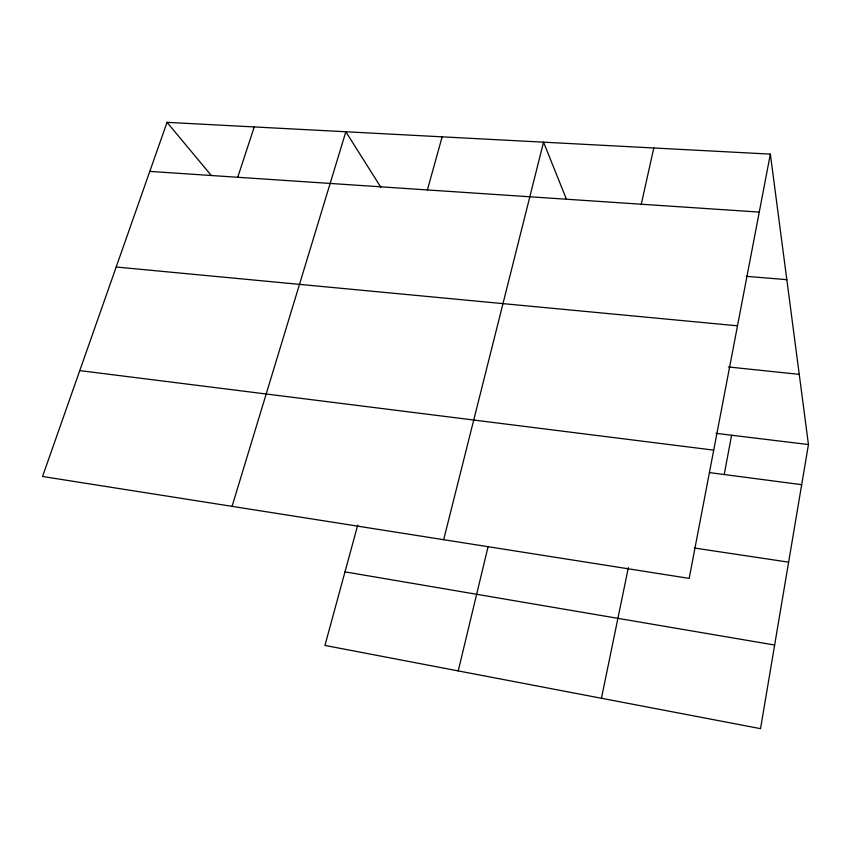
<?xml version="1.0" encoding="UTF-8"?>
<svg xmlns="http://www.w3.org/2000/svg" width="851" height="851" viewBox="0 0 851 851"><rect width="100%" height="100%" fill="white"/><g stroke="black" fill="none" stroke-linecap="round" stroke-linejoin="round"><path stroke-width="1.28" d="M770.357 154.127L689.172 578.393L42.55 476.486L167.041 122.342L770.357 154.127L808.45 444.552L760.539 728.658L324.944 645.441L357.728 525.131M724.222 474.528L731.594 435.233M601.434 698.267L628.357 567.617M641.282 204.229L653.781 147.978M458.232 670.907L488.123 546.512M443.669 539.704L543.544 142.17L566.415 199.177M427.383 189.943L442.148 136.83M232.057 506.356L345.846 131.756L380.801 187.22M237.727 177.274L254.258 126.937M149.787 171.402L759.262 212.101M746.199 276.32L786.824 279.671M116.183 267.012L737.498 325.816M728.392 366.951L799.249 374.376M715.999 433.34L808.45 444.552M79.771 370.61L713.712 450.136M709.808 472.645L801.685 484.676M694.32 548.012L788.622 562.16M344.995 571.861L774.633 645.047M167.041 122.342L211.133 175.295"/></g></svg>
